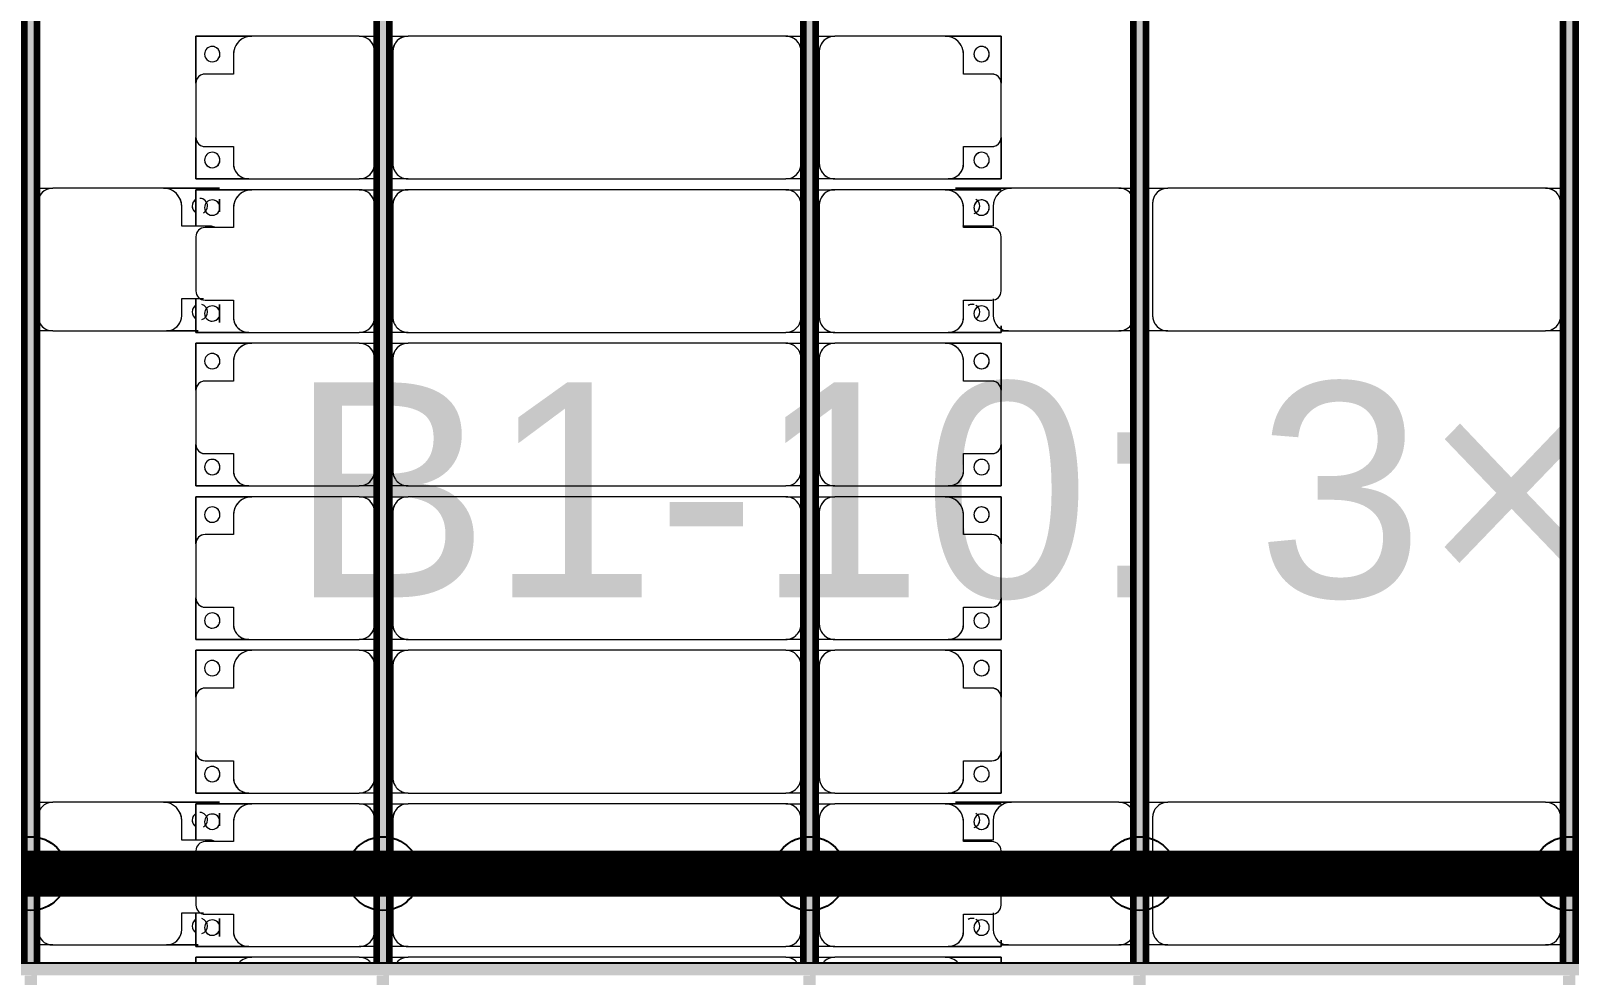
# Model space of a CAD drawing. Header units: millimetres. Extents: x -268744 to 115753, y -96240 to -10461.
# Drawn here: x -112759 to -107745, y -64647 to -61571 of the extents above; entities that cross this region are included whole.
import ezdxf

# ---------------------------------------------------------------- set-up
doc = ezdxf.new("R2010")
doc.units = ezdxf.units.MM
doc.layers.add('A-GENM', color=13, linetype='Continuous', lineweight=9)
doc.layers.add('S-BEAM', color=12, linetype='Continuous', lineweight=9)
doc.layers.add('GC-GHI CHU', color=2, linetype='Continuous')
doc.layers.add('GC-HOP 40x60 GIA CUONG', color=1, linetype='Continuous')
doc.styles.add('GC_VN', font='arial.ttf')

# ---------------------------------------------------------------- blocks, each defined once
blk = doc.blocks.new('Dầm C52 - Hộp 40x60-V24-KHUNG KẾT CẤU BÈ PIN 1')
at = {"layer": 'S-BEAM', "lineweight": 25}
blk.add_hatch(color=4, dxfattribs=at).paths.add_polyline_path([(-145811, -20), (145811, -20), (145811, 20), (-145811, 20)])
at = {"layer": 'S-BEAM', "color": 4, "lineweight": 25}
blk.add_line((-145811, 20), (145811, 20), dxfattribs=at)
blk = doc.blocks.new('Dai phao do pin - DẢI PHAO ĐỠ PIN-V32-KHUNG KẾT CẤU BÈ PIN 1')
at = {"layer": 'A-GENM', "color": 7}
for p, q in [((68487.6, 241.6), (68539.7, 241.6)), ((68487.6, 241.6), (68539.7, 241.6)), ((68899.7, 241.6), (68539.7, 241.6)), ((68899.7, 241.6), (69082.2, 241.6)), ((69082.2, 241.6), (68899.7, 241.6)), ((69082.2, 205.8), (69082.2, 164.2)), ((69082.2, 164.2), (69082.2, 205.8)), ((68489.7, 191.6), (68489.7, -173.4)), ((68959.7, 118.2), (68959.7, 181.6)), ((69052.2, 118.2), (68959.7, 118.2)), ((68959.7, -173.4), (68959.7, -118.2)), ((68959.7, -118.2), (69030.6, -118.2)), ((69082.2, -137.5), (69082.2, -195.9)), ((69082.2, -195.9), (69082.2, -137.5)), ((68539.7, -223.4), (68487.6, -223.4)), ((68539.7, -223.4), (68487.6, -223.4)), ((68539.7, -223.4), (68909.7, -223.4)), ((69013.6, -223.4), (68909.7, -223.4)), ((68909.7, -223.4), (69013.6, -223.4))]:
    blk.add_line(p, q, dxfattribs=at)
for centre, radius, start, end in [((68539.7, 191.6), 50, 90, 180), ((68539.7, 191.6), 50, 105, 180), ((68899.7, 181.6), 60, 360, 90), ((68899.7, 181.6), 60, 360, 60), ((69018.6, 183.2), 25, 120, 180), ((69018.6, 183.2), 25, 120, 165), ((69018.6, 183.2), 25, 0, 90), ((69018.6, 183.2), 25, 0, 90), ((69018.6, 183.2), 25, 180, 240), ((69018.6, 183.2), 25, 180, 195), ((69018.6, 183.2), 25, 210, 240), ((69018.6, 183.2), 25, 300, 0), ((69018.6, 183.2), 25, 300, 0), ((69052.2, 88.2), 30, 60, 90), ((69018.6, -161.8), 25, 120, 180), ((69018.6, -161.8), 25, 120, 165), ((69018.6, -161.8), 25, 0, 75), ((69018.6, -161.8), 25, 0, 75), ((68539.7, -173.4), 50, 180, 270), ((68539.7, -173.4), 50, 180, 255), ((68909.7, -173.4), 50, 270, 360), ((68909.7, -173.4), 50, 285, 360), ((69018.6, -161.8), 25, 180, 240), ((69018.6, -161.8), 25, 180, 240), ((69018.6, -161.8), 25, 285, 0), ((69018.6, -161.8), 25, 285, 0)]:
    blk.add_arc(centre, radius, start, end, dxfattribs=at)
blk = doc.blocks.new('Dai phao do pin - DẢI PHAO ĐỠ PIN-V33-KHUNG KẾT CẤU BÈ PIN 1')
at = {"layer": 'A-GENM', "color": 7}
for p, q in [((68487.6, 241.6), (68539.7, 241.6)), ((68487.6, 241.6), (68539.7, 241.6)), ((68899.7, 241.6), (68539.7, 241.6)), ((68899.7, 241.6), (69082.2, 241.6)), ((69082.2, 241.6), (68899.7, 241.6)), ((69082.2, 205.8), (69082.2, 164.2)), ((69082.2, 164.2), (69082.2, 205.8)), ((68489.7, 191.6), (68489.7, -173.4)), ((68959.7, 118.2), (68959.7, 181.6)), ((69052.2, 118.2), (68959.7, 118.2)), ((68959.7, -173.4), (68959.7, -118.2)), ((68959.7, -118.2), (69030.6, -118.2)), ((69082.2, -137.5), (69082.2, -195.9)), ((69082.2, -195.9), (69082.2, -137.5)), ((68539.7, -223.4), (68487.6, -223.4)), ((68539.7, -223.4), (68487.6, -223.4)), ((68539.7, -223.4), (68909.7, -223.4)), ((69013.6, -223.4), (68909.7, -223.4)), ((68909.7, -223.4), (69013.6, -223.4))]:
    blk.add_line(p, q, dxfattribs=at)
for centre, radius, start, end in [((68539.7, 191.6), 50, 90, 180), ((68539.7, 191.6), 50, 105, 180), ((68899.7, 181.6), 60, 360, 90), ((68899.7, 181.6), 60, 360, 60), ((69018.6, 183.2), 25, 120, 180), ((69018.6, 183.2), 25, 120, 165), ((69018.6, 183.2), 25, 0, 90), ((69018.6, 183.2), 25, 0, 90), ((69018.6, 183.2), 25, 180, 240), ((69018.6, 183.2), 25, 180, 195), ((69018.6, 183.2), 25, 210, 240), ((69018.6, 183.2), 25, 300, 0), ((69018.6, 183.2), 25, 300, 0), ((69052.2, 88.2), 30, 60, 90), ((69018.6, -161.8), 25, 120, 180), ((69018.6, -161.8), 25, 120, 165), ((69018.6, -161.8), 25, 0, 75), ((69018.6, -161.8), 25, 0, 75), ((68539.7, -173.4), 50, 180, 270), ((68539.7, -173.4), 50, 180, 255), ((68909.7, -173.4), 50, 270, 360), ((68909.7, -173.4), 50, 285, 360), ((69018.6, -161.8), 25, 180, 240), ((69018.6, -161.8), 25, 180, 240), ((69018.6, -161.8), 25, 285, 0), ((69018.6, -161.8), 25, 285, 0)]:
    blk.add_arc(centre, radius, start, end, dxfattribs=at)
blk = doc.blocks.new('Dầm C52 - Dầm C52-102503-KHUNG KẾT CẤU BÈ PIN 1')
at = {"layer": 'S-BEAM', "lineweight": 140}
h = blk.add_hatch(color=1, dxfattribs=at)
h.paths.add_polyline_path([(-25480.9, 20), (-25480.9, -20), (-25440.9, -20), (-25440.9, 20)])
h.paths.add_polyline_path([(-25400.9, 20), (-25400.9, -20), (-19440.9, -20), (-19443, 20), (-24983.5, 20)])
h.paths.add_polyline_path([(-19400.9, 20), (-19400.9, -20), (-13440.9, -20), (-13440.9, 20), (-17596.2, 20)])
h.paths.add_polyline_path([(-13400.9, -20), (-7440.9, -20), (-7440.9, 20), (-13400.9, 20)])
h.paths.add_polyline_path([(-7400.9, -20), (-1440.9, -20), (-1440.9, 20), (-7400.9, 20)])
h.paths.add_polyline_path([(-1400.9, -20), (4559.1, -20), (4559.1, 20), (-1400.9, 20)])
h.paths.add_polyline_path([(4599.1, -20), (10559.1, -20), (10559.1, 20), (4599.1, 20)])
h.paths.add_polyline_path([(10599.1, 20), (10599.1, -20), (16559.1, -20), (16559.1, 20), (11952.8, 20)])
h.paths.add_polyline_path([(16599.1, -20), (22559.1, -20), (22559.1, 20), (16599.1, 20)])
h.paths.add_polyline_path([(22599.1, -20), (25259.1, -20), (25259.1, 20), (22599.1, 20)])
h.paths.add_polyline_path([(25299.1, -20), (25441.8, -20), (25441.8, 20), (25299.1, 20)])
at = {"layer": 'S-BEAM', "color": 1, "lineweight": 140}
for p, q in [((-19400.9, 20), (-13440.9, 20)), ((-13440.9, -20), (-19400.9, -20))]:
    blk.add_line(p, q, dxfattribs=at)
blk = doc.blocks.new('Dầm C52 - Dầm C52-102502-KHUNG KẾT CẤU BÈ PIN 1')
at = {"layer": 'S-BEAM', "lineweight": 140}
h = blk.add_hatch(color=1, dxfattribs=at)
h.paths.add_polyline_path([(-25480.9, 20), (-25480.9, -20), (-25440.9, -20), (-25440.9, 20)])
h.paths.add_polyline_path([(-25400.9, 20), (-25400.9, -20), (-19440.9, -20), (-19443, 20), (-24983.5, 20)])
h.paths.add_polyline_path([(-19400.9, 20), (-19400.9, -20), (-13440.9, -20), (-13440.9, 20), (-18981.3, 20)])
h.paths.add_polyline_path([(-13400.9, -20), (-7440.9, -20), (-7440.9, 20), (-13400.9, 20)])
h.paths.add_polyline_path([(-7400.9, -20), (-1440.9, -20), (-1440.9, 20), (-7400.9, 20)])
h.paths.add_polyline_path([(-1400.9, -20), (4559.1, -20), (4559.1, 20), (-1400.9, 20)])
h.paths.add_polyline_path([(4599.1, 20), (4599.1, -20), (10559.1, -20), (10559.1, 20), (5027.2, 20)])
h.paths.add_polyline_path([(10599.1, -20), (16559.1, -20), (16559.1, 20), (10599.1, 20)])
h.paths.add_polyline_path([(16599.1, 20), (16599.1, -20), (22559.1, -20), (22559.1, 20), (17031.5, 20)])
h.paths.add_polyline_path([(22599.1, -20), (25259.1, -20), (25259.1, 20), (22599.1, 20)])
h.paths.add_polyline_path([(25299.1, -20), (25480.9, -20), (25480.9, 20), (25299.1, 20)])
at = {"layer": 'S-BEAM', "color": 1, "lineweight": 140}
for p, q in [((-19400.9, 20), (-13440.9, 20)), ((-13440.9, -20), (-19400.9, -20))]:
    blk.add_line(p, q, dxfattribs=at)
blk = doc.blocks.new('Dai phao do pin - DẢI PHAO ĐỠ PIN-V58-KHUNG KẾT CẤU BÈ PIN 1')
at = {"layer": 'A-GENM', "color": 7}
for p, q in [((-1312.2, 241.6), (-1129.7, 241.6)), ((-1129.7, 241.6), (-1312.2, 241.6)), ((-779.7, 241.6), (-1129.7, 241.6)), ((-779.7, 241.6), (-732.4, 241.6)), ((-779.7, 241.6), (-732.4, 241.6)), ((-692.4, 241.6), (-620.3, 241.6)), ((-692.4, 241.6), (-620.3, 241.6)), ((610.3, 241.6), (-620.3, 241.6)), ((610.3, 241.6), (667.6, 241.6)), ((610.3, 241.6), (667.6, 241.6)), ((-1189.7, 181.6), (-1189.7, 118.2)), ((-670.3, 191.6), (-670.3, -173.4)), ((660.3, -173.4), (660.3, 191.6)), ((-1189.7, 118.2), (-1282.2, 118.2)), ((-1189.7, -119.2), (-1189.7, -173.4)), ((-1139.7, -223.4), (-1164.4, -223.4)), ((-1164.4, -223.4), (-1139.7, -223.4)), ((-1139.7, -223.4), (-779.7, -223.4)), ((-732.4, -223.4), (-779.7, -223.4)), ((-732.4, -223.4), (-779.7, -223.4)), ((-620.3, -223.4), (-692.4, -223.4)), ((-620.3, -223.4), (-692.4, -223.4)), ((-620.3, -223.4), (610.3, -223.4)), ((667.6, -223.4), (610.3, -223.4)), ((667.6, -223.4), (610.3, -223.4))]:
    blk.add_line(p, q, dxfattribs=at)
for centre, radius, start, end in [((-1258.6, 183.2), 25, 0, 60), ((-1258.6, 183.2), 25, 0, 60), ((-1129.7, 181.6), 60, 90, 180), ((-1129.7, 181.6), 60, 135, 150), ((-779.7, 191.6), 50, 30, 90), ((-779.7, 191.6), 50, 30, 75), ((-620.3, 191.6), 50, 90, 180), ((-620.3, 191.6), 50, 150, 180), ((-620.3, 191.6), 50, 105, 135), ((610.3, 191.6), 50, 360, 90), ((610.3, 191.6), 50, 60, 90), ((610.3, 191.6), 50, 15, 30), ((-1258.6, 183.2), 25, 285, 0), ((-1258.6, 183.2), 25, 285, 300), ((-1258.6, 183.2), 25, 330, 360), ((-1282.2, 88.2), 30, 90, 105), ((-1258.6, -161.8), 25, 75, 120), ((-1258.6, -161.8), 25, 90, 120), ((-1258.6, -161.8), 25, 0, 60), ((-1258.6, -161.8), 25, 0, 60), ((-1258.6, -161.8), 25, 300, 0), ((-1258.6, -161.8), 25, 300, 360), ((-1139.7, -173.4), 50, 180, 270), ((-779.7, -173.4), 50, 270, 330), ((-779.7, -173.4), 50, 285, 330), ((-620.3, -173.4), 50, 180, 270), ((-620.3, -173.4), 50, 180, 210), ((610.3, -173.4), 50, 270, 360), ((610.3, -173.4), 50, 330, 360), ((-1139.7, -173.4), 50, 240, 255), ((-620.3, -173.4), 50, 240, 270), ((610.3, -173.4), 50, 285, 300)]:
    blk.add_arc(centre, radius, start, end, dxfattribs=at)
blk = doc.blocks.new('Dải phao đi lại kèm đỡ invester - DẢI PHAO ĐI LẠI-V76-KHUNG KẾT CẤU BÈ PIN 1')
at = {"layer": 'A-GENM', "color": 7}
for p, q in [((41258.4, 1312.2), (41411.8, 1312.2)), ((41258.4, 1129.7), (41258.4, 1312.2)), ((41258.4, 1312.2), (41258.4, 1129.7)), ((41411.8, 1312.2), (41258.4, 1312.2)), ((41588.2, 1312.2), (41411.8, 1312.2)), ((41588.2, 1312.2), (41723.4, 1312.2)), ((41723.4, 1312.2), (41588.2, 1312.2)), ((41723.4, 1312.2), (41723.4, 1139.7)), ((41723.4, 1139.7), (41723.4, 1312.2)), ((41758.4, 1129.7), (41758.4, 1312.2)), ((41758.4, 1312.2), (41758.4, 1129.7)), ((42088.2, 1312.2), (41911.8, 1312.2)), ((42202.2, 1312.2), (42223.4, 1312.2)), ((42223.4, 1312.2), (42202.2, 1312.2)), ((42223.4, 1312.2), (42223.4, 1139.7)), ((42223.4, 1139.7), (42223.4, 1312.2)), ((42258.4, 1312.2), (42411.8, 1312.2)), ((42258.4, 1129.7), (42258.4, 1312.2)), ((42258.4, 1312.2), (42258.4, 1129.7)), ((42411.8, 1312.2), (42258.4, 1312.2)), ((42588.2, 1312.2), (42411.8, 1312.2)), ((42588.2, 1312.2), (42723.4, 1312.2)), ((42723.4, 1312.2), (42588.2, 1312.2)), ((42723.4, 1312.2), (42723.4, 1139.7)), ((42723.4, 1139.7), (42723.4, 1312.2)), ((42758.4, 1312.2), (42911.8, 1312.2)), ((42758.4, 1129.7), (42758.4, 1312.2)), ((42758.4, 1312.2), (42758.4, 1129.7)), ((42911.8, 1312.2), (42758.4, 1312.2)), ((43088.2, 1312.2), (42911.8, 1312.2)), ((43088.2, 1312.2), (43223.4, 1312.2)), ((43223.4, 1312.2), (43088.2, 1312.2)), ((43223.4, 1312.2), (43223.4, 1139.7)), ((43223.4, 1139.7), (43223.4, 1312.2)), ((43258.4, 1312.2), (43411.8, 1312.2)), ((43258.4, 1129.7), (43258.4, 1312.2)), ((43258.4, 1312.2), (43258.4, 1129.7)), ((43411.8, 1312.2), (43258.4, 1312.2)), ((43588.2, 1312.2), (43411.8, 1312.2)), ((43588.2, 1312.2), (43723.4, 1312.2)), ((43723.4, 1312.2), (43588.2, 1312.2)), ((43723.4, 1312.2), (43723.4, 1139.7)), ((43723.4, 1139.7), (43723.4, 1312.2)), ((43758.4, 1129.7), (43758.4, 1312.2)), ((43758.4, 1312.2), (43758.4, 1129.7)), ((44088.2, 1312.2), (43911.8, 1312.2)), ((44202.2, 1312.2), (44223.4, 1312.2)), ((44223.4, 1312.2), (44202.2, 1312.2)), ((44223.4, 1312.2), (44223.4, 1139.7)), ((44223.4, 1139.7), (44223.4, 1312.2)), ((44258.4, 1312.2), (44276.8, 1312.2)), ((44258.4, 1129.7), (44258.4, 1312.2)), ((44258.4, 1312.2), (44258.4, 1129.7)), ((44276.8, 1312.2), (44258.4, 1312.2)), ((41381.8, 1282.2), (41381.8, 1189.7)), ((41618.2, 1189.7), (41618.2, 1282.2)), ((41881.8, 1282.2), (41881.8, 1189.7)), ((42118.2, 1189.7), (42118.2, 1282.2)), ((42381.8, 1282.2), (42381.8, 1189.7)), ((42618.2, 1189.7), (42618.2, 1282.2)), ((42881.8, 1282.2), (42881.8, 1189.7)), ((43118.2, 1189.7), (43118.2, 1282.2)), ((43381.8, 1282.2), (43381.8, 1189.7)), ((43618.2, 1189.7), (43618.2, 1282.2)), ((43881.8, 1282.2), (43881.8, 1189.7)), ((44118.2, 1189.7), (44118.2, 1282.2)), ((41381.8, 1189.7), (41318.4, 1189.7)), ((41673.4, 1189.7), (41618.2, 1189.7)), ((41881.8, 1189.7), (41818.4, 1189.7)), ((42173.4, 1189.7), (42118.2, 1189.7)), ((42381.8, 1189.7), (42318.4, 1189.7)), ((42673.4, 1189.7), (42618.2, 1189.7)), ((42881.8, 1189.7), (42818.4, 1189.7)), ((43173.4, 1189.7), (43118.2, 1189.7)), ((43381.8, 1189.7), (43318.4, 1189.7)), ((43673.4, 1189.7), (43618.2, 1189.7)), ((43881.8, 1189.7), (43818.4, 1189.7)), ((44173.4, 1189.7), (44118.2, 1189.7)), ((41258.4, 1129.7), (41258.4, 769.7)), ((41723.4, 769.7), (41723.4, 1139.7)), ((41758.4, 1129.7), (41758.4, 769.7)), ((42223.4, 769.7), (42223.4, 1139.7)), ((42258.4, 1129.7), (42258.4, 769.7)), ((42723.4, 769.7), (42723.4, 1139.7)), ((42758.4, 1129.7), (42758.4, 769.7)), ((43223.4, 769.7), (43223.4, 1139.7)), ((43258.4, 1129.7), (43258.4, 769.7)), ((43723.4, 769.7), (43723.4, 1139.7)), ((43758.4, 1129.7), (43758.4, 769.7)), ((44223.4, 769.7), (44223.4, 1139.7)), ((44258.4, 1129.7), (44258.4, 769.7)), ((41258.4, 707.6), (41258.4, 769.7)), ((41258.4, 707.6), (41258.4, 769.7)), ((41723.4, 769.7), (41723.4, 707.6)), ((41723.4, 769.7), (41723.4, 707.6)), ((41758.4, 707.6), (41758.4, 769.7)), ((41758.4, 707.6), (41758.4, 769.7)), ((42223.4, 769.7), (42223.4, 707.6)), ((42223.4, 769.7), (42223.4, 707.6)), ((42258.4, 707.6), (42258.4, 769.7)), ((42258.4, 707.6), (42258.4, 769.7)), ((42723.4, 769.7), (42723.4, 707.6)), ((42723.4, 769.7), (42723.4, 707.6)), ((42758.4, 707.6), (42758.4, 769.7)), ((42758.4, 707.6), (42758.4, 769.7)), ((43223.4, 769.7), (43223.4, 707.6)), ((43223.4, 769.7), (43223.4, 707.6)), ((43258.4, 707.6), (43258.4, 769.7)), ((43258.4, 707.6), (43258.4, 769.7)), ((43723.4, 769.7), (43723.4, 707.6)), ((43723.4, 769.7), (43723.4, 707.6)), ((43758.4, 707.6), (43758.4, 769.7)), ((43758.4, 707.6), (43758.4, 769.7)), ((44223.4, 769.7), (44223.4, 707.6)), ((44223.4, 769.7), (44223.4, 707.6)), ((44258.4, 707.6), (44258.4, 769.7)), ((44258.4, 707.6), (44258.4, 769.7)), ((41308.4, 719.7), (41673.4, 719.7)), ((41808.4, 719.7), (42173.4, 719.7)), ((42308.4, 719.7), (42673.4, 719.7)), ((42808.4, 719.7), (43173.4, 719.7)), ((43308.4, 719.7), (43673.4, 719.7)), ((43808.4, 719.7), (44173.4, 719.7)), ((41258.4, 610.3), (41258.4, 667.6)), ((41258.4, 610.3), (41258.4, 667.6)), ((41673.4, 660.3), (41308.4, 660.3)), ((41723.4, 667.6), (41723.4, 610.3)), ((41723.4, 667.6), (41723.4, 610.3)), ((41758.4, 610.3), (41758.4, 667.6)), ((41758.4, 610.3), (41758.4, 667.6)), ((42173.4, 660.3), (41808.4, 660.3)), ((42223.4, 667.6), (42223.4, 610.3)), ((42223.4, 667.6), (42223.4, 610.3)), ((42258.4, 610.3), (42258.4, 667.6)), ((42258.4, 610.3), (42258.4, 667.6)), ((42673.4, 660.3), (42308.4, 660.3)), ((42723.4, 667.6), (42723.4, 610.3)), ((42723.4, 667.6), (42723.4, 610.3)), ((42758.4, 610.3), (42758.4, 667.6)), ((42758.4, 610.3), (42758.4, 667.6)), ((43173.4, 660.3), (42808.4, 660.3)), ((43223.4, 667.6), (43223.4, 610.3)), ((43223.4, 667.6), (43223.4, 610.3)), ((43258.4, 610.3), (43258.4, 667.6)), ((43258.4, 610.3), (43258.4, 667.6)), ((43673.4, 660.3), (43308.4, 660.3)), ((43723.4, 667.6), (43723.4, 610.3)), ((43723.4, 667.6), (43723.4, 610.3)), ((43758.4, 610.3), (43758.4, 667.6)), ((43758.4, 610.3), (43758.4, 667.6)), ((44173.4, 660.3), (43808.4, 660.3)), ((44223.4, 667.6), (44223.4, 610.3)), ((44223.4, 667.6), (44223.4, 610.3)), ((44258.4, 610.3), (44258.4, 667.6)), ((44258.4, 610.3), (44258.4, 667.6)), ((41258.4, 610.3), (41258.4, -620.3)), ((41723.4, -620.3), (41723.4, 610.3)), ((41758.4, 610.3), (41758.4, -620.3)), ((42223.4, -620.3), (42223.4, 610.3)), ((42258.4, 610.3), (42258.4, -620.3)), ((42723.4, -620.3), (42723.4, 610.3)), ((42758.4, 610.3), (42758.4, -620.3)), ((43223.4, -620.3), (43223.4, 610.3)), ((43258.4, 610.3), (43258.4, -620.3)), ((43723.4, -620.3), (43723.4, 610.3)), ((43758.4, 610.3), (43758.4, -620.3)), ((44223.4, -620.3), (44223.4, 610.3)), ((44258.4, 610.3), (44258.4, -620.3)), ((41258.4, -682.4), (41258.4, -620.3)), ((41258.4, -682.4), (41258.4, -620.3)), ((41723.4, -620.3), (41723.4, -682.4)), ((41723.4, -620.3), (41723.4, -682.4)), ((41758.4, -682.4), (41758.4, -620.3)), ((41758.4, -682.4), (41758.4, -620.3)), ((42223.4, -620.3), (42223.4, -682.4)), ((42223.4, -620.3), (42223.4, -682.4)), ((42258.4, -682.4), (42258.4, -620.3)), ((42258.4, -682.4), (42258.4, -620.3)), ((42723.4, -620.3), (42723.4, -682.4)), ((42723.4, -620.3), (42723.4, -682.4)), ((42758.4, -682.4), (42758.4, -620.3)), ((42758.4, -682.4), (42758.4, -620.3)), ((43223.4, -620.3), (43223.4, -682.4)), ((43223.4, -620.3), (43223.4, -682.4)), ((43258.4, -682.4), (43258.4, -620.3)), ((43258.4, -682.4), (43258.4, -620.3)), ((43723.4, -620.3), (43723.4, -682.4)), ((43723.4, -620.3), (43723.4, -682.4)), ((43758.4, -682.4), (43758.4, -620.3)), ((43758.4, -682.4), (43758.4, -620.3)), ((44223.4, -620.3), (44223.4, -682.4)), ((44223.4, -620.3), (44223.4, -682.4)), ((44258.4, -682.4), (44258.4, -620.3)), ((44258.4, -682.4), (44258.4, -620.3)), ((41308.4, -670.3), (41673.4, -670.3)), ((41808.4, -670.3), (42173.4, -670.3)), ((42308.4, -670.3), (42673.4, -670.3)), ((42808.4, -670.3), (43173.4, -670.3)), ((43308.4, -670.3), (43673.4, -670.3)), ((43808.4, -670.3), (44173.4, -670.3)), ((41258.4, -779.7), (41258.4, -722.4)), ((41258.4, -779.7), (41258.4, -722.4)), ((41673.4, -729.7), (41308.4, -729.7)), ((41723.4, -722.4), (41723.4, -779.7)), ((41723.4, -722.4), (41723.4, -779.7)), ((41758.4, -779.7), (41758.4, -722.4)), ((41758.4, -779.7), (41758.4, -722.4)), ((42173.4, -729.7), (41808.4, -729.7)), ((42223.4, -722.4), (42223.4, -779.7)), ((42223.4, -722.4), (42223.4, -779.7)), ((42258.4, -779.7), (42258.4, -722.4)), ((42258.4, -779.7), (42258.4, -722.4)), ((42673.4, -729.7), (42308.4, -729.7)), ((42723.4, -722.4), (42723.4, -779.7)), ((42723.4, -722.4), (42723.4, -779.7)), ((42758.4, -779.7), (42758.4, -722.4)), ((42758.4, -779.7), (42758.4, -722.4)), ((43173.4, -729.7), (42808.4, -729.7)), ((43223.4, -722.4), (43223.4, -779.7)), ((43223.4, -722.4), (43223.4, -779.7)), ((43258.4, -779.7), (43258.4, -722.4)), ((43258.4, -779.7), (43258.4, -722.4)), ((43673.4, -729.7), (43308.4, -729.7)), ((43723.4, -722.4), (43723.4, -779.7)), ((43723.4, -722.4), (43723.4, -779.7)), ((43758.4, -779.7), (43758.4, -722.4)), ((43758.4, -779.7), (43758.4, -722.4)), ((44173.4, -729.7), (43808.4, -729.7)), ((44223.4, -722.4), (44223.4, -779.7)), ((44223.4, -722.4), (44223.4, -779.7)), ((44258.4, -779.7), (44258.4, -722.4)), ((44258.4, -779.7), (44258.4, -722.4)), ((41258.4, -779.7), (41258.4, -1129.7)), ((41723.4, -1139.7), (41723.4, -779.7)), ((41758.4, -779.7), (41758.4, -1129.7)), ((42223.4, -1139.7), (42223.4, -779.7)), ((42258.4, -779.7), (42258.4, -1129.7)), ((42723.4, -1139.7), (42723.4, -779.7)), ((42758.4, -779.7), (42758.4, -1129.7)), ((43223.4, -1139.7), (43223.4, -779.7)), ((43258.4, -779.7), (43258.4, -1129.7)), ((43723.4, -1139.7), (43723.4, -779.7)), ((43758.4, -779.7), (43758.4, -1129.7)), ((44223.4, -1139.7), (44223.4, -779.7)), ((44258.4, -779.7), (44258.4, -1129.7)), ((41258.4, -1312.2), (41258.4, -1129.7)), ((41258.4, -1129.7), (41258.4, -1312.2)), ((41723.4, -1139.7), (41723.4, -1312.2)), ((41723.4, -1312.2), (41723.4, -1139.7)), ((41758.4, -1312.2), (41758.4, -1129.7)), ((41758.4, -1129.7), (41758.4, -1312.2)), ((42223.4, -1139.7), (42223.4, -1312.2)), ((42223.4, -1312.2), (42223.4, -1139.7)), ((42258.4, -1312.2), (42258.4, -1129.7)), ((42258.4, -1129.7), (42258.4, -1312.2)), ((42723.4, -1139.7), (42723.4, -1312.2)), ((42723.4, -1312.2), (42723.4, -1139.7)), ((42758.4, -1312.2), (42758.4, -1129.7)), ((42758.4, -1129.7), (42758.4, -1312.2)), ((43223.4, -1139.7), (43223.4, -1312.2)), ((43223.4, -1312.2), (43223.4, -1139.7)), ((43258.4, -1312.2), (43258.4, -1129.7)), ((43258.4, -1129.7), (43258.4, -1312.2)), ((43723.4, -1139.7), (43723.4, -1312.2)), ((43723.4, -1312.2), (43723.4, -1139.7)), ((43758.4, -1312.2), (43758.4, -1129.7)), ((43758.4, -1129.7), (43758.4, -1312.2)), ((44223.4, -1139.7), (44223.4, -1312.2)), ((44223.4, -1312.2), (44223.4, -1139.7)), ((44258.4, -1312.2), (44258.4, -1129.7)), ((44258.4, -1129.7), (44258.4, -1312.2)), ((41318.4, -1189.7), (41381.8, -1189.7)), ((41381.8, -1189.7), (41381.8, -1282.2)), ((41618.2, -1282.2), (41618.2, -1189.7)), ((41618.2, -1189.7), (41673.4, -1189.7)), ((41818.4, -1189.7), (41881.8, -1189.7)), ((41881.8, -1189.7), (41881.8, -1282.2)), ((42118.2, -1282.2), (42118.2, -1189.7)), ((42118.2, -1189.7), (42173.4, -1189.7)), ((42318.4, -1189.7), (42381.8, -1189.7)), ((42381.8, -1189.7), (42381.8, -1282.2)), ((42618.2, -1282.2), (42618.2, -1189.7)), ((42618.2, -1189.7), (42673.4, -1189.7)), ((42818.4, -1189.7), (42881.8, -1189.7)), ((42881.8, -1189.7), (42881.8, -1282.2)), ((43118.2, -1282.2), (43118.2, -1189.7)), ((43118.2, -1189.7), (43173.4, -1189.7)), ((43318.4, -1189.7), (43381.8, -1189.7)), ((43381.8, -1189.7), (43381.8, -1282.2)), ((43618.2, -1282.2), (43618.2, -1189.7)), ((43618.2, -1189.7), (43673.4, -1189.7)), ((43818.4, -1189.7), (43881.8, -1189.7)), ((43881.8, -1189.7), (43881.8, -1282.2)), ((44118.2, -1282.2), (44118.2, -1189.7)), ((44118.2, -1189.7), (44173.4, -1189.7)), ((41411.8, -1312.2), (41258.4, -1312.2)), ((41258.4, -1312.2), (41411.8, -1312.2)), ((41411.8, -1312.2), (41588.2, -1312.2)), ((41723.4, -1312.2), (41588.2, -1312.2)), ((41588.2, -1312.2), (41723.4, -1312.2)), ((41876.8, -1312.2), (41758.4, -1312.2)), ((41758.4, -1312.2), (41876.8, -1312.2)), ((41911.8, -1312.2), (42088.2, -1312.2)), ((42223.4, -1312.2), (42113.2, -1312.2)), ((42113.2, -1312.2), (42223.4, -1312.2)), ((42411.8, -1312.2), (42258.4, -1312.2)), ((42258.4, -1312.2), (42411.8, -1312.2)), ((42411.8, -1312.2), (42588.2, -1312.2)), ((42723.4, -1312.2), (42588.2, -1312.2)), ((42588.2, -1312.2), (42723.4, -1312.2)), ((42911.8, -1312.2), (42758.4, -1312.2)), ((42758.4, -1312.2), (42911.8, -1312.2)), ((42911.8, -1312.2), (43088.2, -1312.2)), ((43223.4, -1312.2), (43088.2, -1312.2)), ((43088.2, -1312.2), (43223.4, -1312.2)), ((43411.8, -1312.2), (43258.4, -1312.2)), ((43258.4, -1312.2), (43411.8, -1312.2)), ((43411.8, -1312.2), (43588.2, -1312.2)), ((43723.4, -1312.2), (43588.2, -1312.2)), ((43588.2, -1312.2), (43723.4, -1312.2)), ((43876.8, -1312.2), (43758.4, -1312.2)), ((43758.4, -1312.2), (43876.8, -1312.2)), ((43911.8, -1312.2), (44088.2, -1312.2)), ((44223.4, -1312.2), (44113.2, -1312.2)), ((44113.2, -1312.2), (44223.4, -1312.2)), ((44276.8, -1312.2), (44258.4, -1312.2)), ((44258.4, -1312.2), (44276.8, -1312.2))]:
    blk.add_line(p, q, dxfattribs=at)
for centre, radius, start, end in [((41411.8, 1282.2), 30, 90, 180), ((41411.8, 1282.2), 30, 105, 165), ((41588.2, 1282.2), 30, 0, 90), ((41588.2, 1282.2), 30, 60, 75), ((41588.2, 1282.2), 30, 15, 75), ((41588.2, 1282.2), 30, 60, 75), ((41911.8, 1282.2), 30, 90, 180), ((42088.2, 1282.2), 30, 0, 90), ((42411.8, 1282.2), 30, 90, 180), ((42411.8, 1282.2), 30, 105, 165), ((42588.2, 1282.2), 30, 0, 90), ((42588.2, 1282.2), 30, 60, 75), ((42588.2, 1282.2), 30, 15, 75), ((42588.2, 1282.2), 30, 60, 75), ((42911.8, 1282.2), 30, 90, 180), ((42911.8, 1282.2), 30, 105, 165), ((43088.2, 1282.2), 30, 0, 90), ((43088.2, 1282.2), 30, 60, 75), ((43088.2, 1282.2), 30, 15, 75), ((43088.2, 1282.2), 30, 60, 75), ((43411.8, 1282.2), 30, 90, 180), ((43411.8, 1282.2), 30, 105, 165), ((43588.2, 1282.2), 30, 0, 90), ((43588.2, 1282.2), 30, 60, 75), ((43588.2, 1282.2), 30, 15, 75), ((43588.2, 1282.2), 30, 60, 75), ((43911.8, 1282.2), 30, 90, 180), ((44088.2, 1282.2), 30, 0, 90), ((41316.8, 1248.6), 25, 90, 270), ((41316.8, 1248.6), 25, 90, 255), ((41316.8, 1248.6), 25, 270, 90), ((41316.8, 1248.6), 25, 300, 90), ((41411.8, 1282.2), 30, 135, 165), ((41411.8, 1282.2), 30, 135, 165), ((41588.2, 1282.2), 30, 15, 30), ((41588.2, 1282.2), 30, 15, 30), ((41661.8, 1248.6), 25, 90, 270), ((41661.8, 1248.6), 25, 90, 180), ((41661.8, 1248.6), 25, 270, 90), ((41661.8, 1248.6), 25, 270, 90), ((41816.8, 1248.6), 25, 90, 270), ((41816.8, 1248.6), 25, 90, 255), ((41816.8, 1248.6), 25, 270, 90), ((41816.8, 1248.6), 25, 300, 90), ((42161.8, 1248.6), 25, 90, 270), ((42161.8, 1248.6), 25, 90, 180), ((42161.8, 1248.6), 25, 270, 90), ((42161.8, 1248.6), 25, 270, 90), ((42316.8, 1248.6), 25, 90, 270), ((42316.8, 1248.6), 25, 90, 255), ((42316.8, 1248.6), 25, 270, 90), ((42316.8, 1248.6), 25, 300, 90), ((42411.8, 1282.2), 30, 135, 165), ((42411.8, 1282.2), 30, 135, 165), ((42588.2, 1282.2), 30, 15, 30), ((42588.2, 1282.2), 30, 15, 30), ((42661.8, 1248.6), 25, 90, 270), ((42661.8, 1248.6), 25, 90, 180), ((42661.8, 1248.6), 25, 270, 90), ((42661.8, 1248.6), 25, 270, 90), ((42816.8, 1248.6), 25, 90, 270), ((42816.8, 1248.6), 25, 90, 255), ((42816.8, 1248.6), 25, 270, 90), ((42816.8, 1248.6), 25, 300, 90), ((42911.8, 1282.2), 30, 135, 165), ((42911.8, 1282.2), 30, 135, 165), ((43088.2, 1282.2), 30, 15, 30), ((43088.2, 1282.2), 30, 15, 30), ((43161.8, 1248.6), 25, 90, 270), ((43161.8, 1248.6), 25, 90, 180), ((43161.8, 1248.6), 25, 270, 90), ((43161.8, 1248.6), 25, 270, 90), ((43316.8, 1248.6), 25, 90, 270), ((43316.8, 1248.6), 25, 90, 255), ((43316.8, 1248.6), 25, 270, 90), ((43316.8, 1248.6), 25, 300, 90), ((43411.8, 1282.2), 30, 135, 165), ((43411.8, 1282.2), 30, 135, 165), ((43588.2, 1282.2), 30, 15, 30), ((43588.2, 1282.2), 30, 15, 30), ((43661.8, 1248.6), 25, 90, 270), ((43661.8, 1248.6), 25, 90, 180), ((43661.8, 1248.6), 25, 270, 90), ((43661.8, 1248.6), 25, 270, 90), ((43816.8, 1248.6), 25, 90, 270), ((43816.8, 1248.6), 25, 90, 255), ((43816.8, 1248.6), 25, 270, 90), ((43816.8, 1248.6), 25, 300, 90), ((44161.8, 1248.6), 25, 90, 270), ((44161.8, 1248.6), 25, 90, 180), ((44161.8, 1248.6), 25, 270, 90), ((44161.8, 1248.6), 25, 270, 90), ((41316.8, 1248.6), 25, 270, 285), ((41661.8, 1248.6), 25, 195, 255), ((41816.8, 1248.6), 25, 270, 285), ((42161.8, 1248.6), 25, 195, 255), ((42316.8, 1248.6), 25, 270, 285), ((42661.8, 1248.6), 25, 195, 255), ((42816.8, 1248.6), 25, 270, 285), ((43161.8, 1248.6), 25, 195, 255), ((43316.8, 1248.6), 25, 270, 285), ((43661.8, 1248.6), 25, 195, 255), ((43816.8, 1248.6), 25, 270, 285), ((44161.8, 1248.6), 25, 195, 255), ((41318.4, 1129.7), 60, 90, 180), ((41318.4, 1129.7), 60, 90, 150), ((41673.4, 1139.7), 50, 0, 90), ((41673.4, 1139.7), 50, 15, 90), ((41818.4, 1129.7), 60, 90, 180), ((41818.4, 1129.7), 60, 90, 150), ((42173.4, 1139.7), 50, 0, 90), ((42173.4, 1139.7), 50, 15, 90), ((42318.4, 1129.7), 60, 90, 180), ((42318.4, 1129.7), 60, 90, 150), ((42673.4, 1139.7), 50, 0, 90), ((42673.4, 1139.7), 50, 15, 90), ((42818.4, 1129.7), 60, 90, 180), ((42818.4, 1129.7), 60, 90, 150), ((43173.4, 1139.7), 50, 0, 90), ((43173.4, 1139.7), 50, 15, 90), ((43318.4, 1129.7), 60, 90, 180), ((43318.4, 1129.7), 60, 90, 150), ((43673.4, 1139.7), 50, 0, 90), ((43673.4, 1139.7), 50, 15, 90), ((43818.4, 1129.7), 60, 90, 180), ((43818.4, 1129.7), 60, 90, 150), ((44173.4, 1139.7), 50, 0, 90), ((44173.4, 1139.7), 50, 15, 90), ((44318.4, 1129.7), 60, 135, 180), ((44318.4, 1129.7), 60, 135, 150), ((41308.4, 769.7), 50, 180, 270), ((41308.4, 769.7), 50, 195, 270), ((41673.4, 769.7), 50, 270, 0), ((41673.4, 769.7), 50, 270, 345), ((41808.4, 769.7), 50, 180, 270), ((41808.4, 769.7), 50, 195, 270), ((42173.4, 769.7), 50, 270, 0), ((42173.4, 769.7), 50, 270, 345), ((42308.4, 769.7), 50, 180, 270), ((42308.4, 769.7), 50, 195, 270), ((42673.4, 769.7), 50, 270, 0), ((42673.4, 769.7), 50, 270, 345), ((42808.4, 769.7), 50, 180, 270), ((42808.4, 769.7), 50, 195, 270), ((43173.4, 769.7), 50, 270, 0), ((43173.4, 769.7), 50, 270, 345), ((43308.4, 769.7), 50, 180, 270), ((43308.4, 769.7), 50, 195, 270), ((43673.4, 769.7), 50, 270, 0), ((43673.4, 769.7), 50, 270, 345), ((43808.4, 769.7), 50, 180, 270), ((43808.4, 769.7), 50, 195, 270), ((44173.4, 769.7), 50, 270, 0), ((44173.4, 769.7), 50, 270, 345), ((44308.4, 769.7), 50, 180, 225), ((44308.4, 769.7), 50, 195, 225), ((41308.4, 610.3), 50, 90, 180), ((41308.4, 610.3), 50, 105, 120), ((41673.4, 610.3), 50, 0, 90), ((41673.4, 610.3), 50, 60, 90), ((41808.4, 610.3), 50, 90, 180), ((41808.4, 610.3), 50, 105, 120), ((42173.4, 610.3), 50, 0, 90), ((42173.4, 610.3), 50, 60, 90), ((42308.4, 610.3), 50, 90, 180), ((42308.4, 610.3), 50, 105, 120), ((42673.4, 610.3), 50, 0, 90), ((42673.4, 610.3), 50, 60, 90), ((42808.4, 610.3), 50, 90, 180), ((42808.4, 610.3), 50, 105, 120), ((43173.4, 610.3), 50, 360, 90), ((43173.4, 610.3), 50, 60, 90), ((43308.4, 610.3), 50, 90, 180), ((43308.4, 610.3), 50, 105, 120), ((43673.4, 610.3), 50, 360, 90), ((43673.4, 610.3), 50, 60, 90), ((43808.4, 610.3), 50, 90, 180), ((43808.4, 610.3), 50, 105, 120), ((44173.4, 610.3), 50, 0, 90), ((44173.4, 610.3), 50, 60, 90), ((41308.4, 610.3), 50, 150, 180), ((41673.4, 610.3), 50, 15, 30), ((41808.4, 610.3), 50, 150, 180), ((42173.4, 610.3), 50, 15, 30), ((42308.4, 610.3), 50, 150, 180), ((42673.4, 610.3), 50, 15, 30), ((42808.4, 610.3), 50, 150, 180), ((43173.4, 610.3), 50, 15, 30), ((43308.4, 610.3), 50, 150, 180), ((43673.4, 610.3), 50, 15, 30), ((43808.4, 610.3), 50, 150, 180), ((44173.4, 610.3), 50, 15, 30), ((44308.4, 610.3), 50, 135, 180), ((44308.4, 610.3), 50, 150, 180), ((41308.4, -620.3), 50, 180, 270), ((41308.4, -620.3), 50, 195, 225), ((41673.4, -620.3), 50, 270, 0), ((41673.4, -620.3), 50, 330, 0), ((41808.4, -620.3), 50, 180, 270), ((41808.4, -620.3), 50, 195, 225), ((42173.4, -620.3), 50, 270, 0), ((42173.4, -620.3), 50, 330, 0), ((42308.4, -620.3), 50, 180, 270), ((42308.4, -620.3), 50, 195, 225), ((42673.4, -620.3), 50, 270, 0), ((42673.4, -620.3), 50, 330, 0), ((42808.4, -620.3), 50, 180, 270), ((42808.4, -620.3), 50, 195, 225), ((43173.4, -620.3), 50, 270, 0), ((43173.4, -620.3), 50, 330, 0), ((43308.4, -620.3), 50, 180, 270), ((43308.4, -620.3), 50, 195, 225), ((43673.4, -620.3), 50, 270, 0), ((43673.4, -620.3), 50, 330, 0), ((43808.4, -620.3), 50, 180, 270), ((43808.4, -620.3), 50, 195, 225), ((44173.4, -620.3), 50, 270, 0), ((44173.4, -620.3), 50, 330, 0), ((44308.4, -620.3), 50, 180, 225), ((44308.4, -620.3), 50, 195, 225), ((41308.4, -620.3), 50, 240, 270), ((41673.4, -620.3), 50, 270, 300), ((41808.4, -620.3), 50, 240, 270), ((42173.4, -620.3), 50, 270, 300), ((42308.4, -620.3), 50, 240, 270), ((42673.4, -620.3), 50, 270, 300), ((42808.4, -620.3), 50, 240, 270), ((43173.4, -620.3), 50, 270, 300), ((43308.4, -620.3), 50, 240, 270), ((43673.4, -620.3), 50, 270, 300), ((43808.4, -620.3), 50, 240, 270), ((44173.4, -620.3), 50, 270, 300), ((41308.4, -779.7), 50, 90, 180), ((41308.4, -779.7), 50, 90, 165), ((41673.4, -779.7), 50, 0, 90), ((41673.4, -779.7), 50, 15, 90), ((41808.4, -779.7), 50, 90, 180), ((41808.4, -779.7), 50, 90, 165), ((42173.4, -779.7), 50, 0, 90), ((42173.4, -779.7), 50, 15, 90), ((42308.4, -779.7), 50, 90, 180), ((42308.4, -779.7), 50, 90, 165), ((42673.4, -779.7), 50, 0, 90), ((42673.4, -779.7), 50, 15, 90), ((42808.4, -779.7), 50, 90, 180), ((42808.4, -779.7), 50, 90, 165), ((43173.4, -779.7), 50, 0, 90), ((43173.4, -779.7), 50, 15, 90), ((43308.4, -779.7), 50, 90, 180), ((43308.4, -779.7), 50, 90, 165), ((43673.4, -779.7), 50, 0, 90), ((43673.4, -779.7), 50, 15, 90), ((43808.4, -779.7), 50, 90, 180), ((43808.4, -779.7), 50, 90, 165), ((44173.4, -779.7), 50, 360, 90), ((44173.4, -779.7), 50, 15, 90), ((44308.4, -779.7), 50, 135, 180), ((44308.4, -779.7), 50, 135, 165), ((41318.4, -1129.7), 60, 180, 270), ((41673.4, -1139.7), 50, 270, 0), ((41673.4, -1139.7), 50, 270, 345), ((41818.4, -1129.7), 60, 180, 270), ((42173.4, -1139.7), 50, 270, 0), ((42173.4, -1139.7), 50, 270, 345), ((42318.4, -1129.7), 60, 180, 270), ((42673.4, -1139.7), 50, 270, 0), ((42673.4, -1139.7), 50, 270, 345), ((42818.4, -1129.7), 60, 180, 270), ((43173.4, -1139.7), 50, 270, 0), ((43173.4, -1139.7), 50, 270, 345), ((43318.4, -1129.7), 60, 180, 270), ((43673.4, -1139.7), 50, 270, 360), ((43673.4, -1139.7), 50, 270, 345), ((43818.4, -1129.7), 60, 180, 270), ((44173.4, -1139.7), 50, 270, 0), ((44173.4, -1139.7), 50, 270, 345), ((44318.4, -1129.7), 60, 180, 225), ((41318.4, -1129.7), 60, 210, 270), ((41818.4, -1129.7), 60, 210, 270), ((42318.4, -1129.7), 60, 210, 270), ((42818.4, -1129.7), 60, 210, 270), ((43318.4, -1129.7), 60, 210, 270), ((43818.4, -1129.7), 60, 210, 270), ((44318.4, -1129.7), 60, 210, 225), ((41316.8, -1258.6), 25, 90, 270), ((41316.8, -1258.6), 25, 90, 165), ((41316.8, -1258.6), 25, 270, 90), ((41316.8, -1258.6), 25, 60, 90), ((41316.8, -1258.6), 25, 270, 30), ((41661.8, -1258.6), 25, 90, 270), ((41661.8, -1258.6), 25, 90, 165), ((41661.8, -1258.6), 25, 270, 90), ((41661.8, -1258.6), 25, 15, 90), ((41816.8, -1258.6), 25, 90, 270), ((41816.8, -1258.6), 25, 90, 165), ((41816.8, -1258.6), 25, 270, 90), ((41816.8, -1258.6), 25, 60, 90), ((41816.8, -1258.6), 25, 270, 30), ((42161.8, -1258.6), 25, 90, 270), ((42161.8, -1258.6), 25, 90, 165), ((42161.8, -1258.6), 25, 270, 90), ((42161.8, -1258.6), 25, 15, 90), ((42316.8, -1258.6), 25, 90, 270), ((42316.8, -1258.6), 25, 90, 165), ((42316.8, -1258.6), 25, 270, 90), ((42316.8, -1258.6), 25, 60, 90), ((42316.8, -1258.6), 25, 270, 30), ((42661.8, -1258.6), 25, 90, 270), ((42661.8, -1258.6), 25, 90, 165), ((42661.8, -1258.6), 25, 270, 90), ((42661.8, -1258.6), 25, 15, 90), ((42816.8, -1258.6), 25, 90, 270), ((42816.8, -1258.6), 25, 90, 165), ((42816.8, -1258.6), 25, 270, 90), ((42816.8, -1258.6), 25, 60, 90), ((42816.8, -1258.6), 25, 270, 30), ((43161.8, -1258.6), 25, 90, 270), ((43161.8, -1258.6), 25, 90, 165), ((43161.8, -1258.6), 25, 270, 90), ((43161.8, -1258.6), 25, 15, 90), ((43316.8, -1258.6), 25, 90, 270), ((43316.8, -1258.6), 25, 90, 165), ((43316.8, -1258.6), 25, 270, 90), ((43316.8, -1258.6), 25, 60, 90), ((43316.8, -1258.6), 25, 270, 30), ((43661.8, -1258.6), 25, 90, 270), ((43661.8, -1258.6), 25, 90, 165), ((43661.8, -1258.6), 25, 270, 90), ((43661.8, -1258.6), 25, 15, 90), ((43816.8, -1258.6), 25, 90, 270), ((43816.8, -1258.6), 25, 90, 165), ((43816.8, -1258.6), 25, 270, 90), ((43816.8, -1258.6), 25, 60, 90), ((43816.8, -1258.6), 25, 270, 30), ((44161.8, -1258.6), 25, 90, 270), ((44161.8, -1258.6), 25, 90, 165), ((44161.8, -1258.6), 25, 270, 90), ((44161.8, -1258.6), 25, 15, 90), ((41316.8, -1258.6), 25, 180, 270), ((41411.8, -1282.2), 30, 180, 270), ((41411.8, -1282.2), 30, 195, 225), ((41411.8, -1282.2), 30, 195, 255), ((41411.8, -1282.2), 30, 195, 225), ((41588.2, -1282.2), 30, 270, 360), ((41588.2, -1282.2), 30, 285, 345), ((41588.2, -1282.2), 30, 315, 345), ((41588.2, -1282.2), 30, 315, 345), ((41661.8, -1258.6), 25, 180, 270), ((41661.8, -1258.6), 25, 270, 0), ((41816.8, -1258.6), 25, 180, 270), ((41911.8, -1282.2), 30, 180, 270), ((42088.2, -1282.2), 30, 270, 0), ((42088.2, -1282.2), 30, 330, 345), ((42088.2, -1282.2), 30, 330, 345), ((42161.8, -1258.6), 25, 180, 270), ((42161.8, -1258.6), 25, 270, 360), ((42316.8, -1258.6), 25, 180, 270), ((42411.8, -1282.2), 30, 180, 270), ((42411.8, -1282.2), 30, 195, 225), ((42411.8, -1282.2), 30, 195, 255), ((42411.8, -1282.2), 30, 195, 225), ((42588.2, -1282.2), 30, 270, 360), ((42588.2, -1282.2), 30, 285, 345), ((42588.2, -1282.2), 30, 315, 345), ((42588.2, -1282.2), 30, 315, 345), ((42661.8, -1258.6), 25, 180, 270), ((42661.8, -1258.6), 25, 270, 0), ((42816.8, -1258.6), 25, 180, 270), ((42911.8, -1282.2), 30, 180, 270), ((42911.8, -1282.2), 30, 195, 225), ((42911.8, -1282.2), 30, 195, 255), ((42911.8, -1282.2), 30, 195, 225), ((43088.2, -1282.2), 30, 270, 0), ((43088.2, -1282.2), 30, 285, 345), ((43088.2, -1282.2), 30, 315, 345), ((43088.2, -1282.2), 30, 315, 345), ((43161.8, -1258.6), 25, 180, 270), ((43161.8, -1258.6), 25, 270, 0), ((43316.8, -1258.6), 25, 180, 270), ((43411.8, -1282.2), 30, 180, 270), ((43411.8, -1282.2), 30, 195, 225), ((43411.8, -1282.2), 30, 195, 255), ((43411.8, -1282.2), 30, 195, 225), ((43588.2, -1282.2), 30, 270, 360), ((43588.2, -1282.2), 30, 285, 345), ((43588.2, -1282.2), 30, 315, 345), ((43588.2, -1282.2), 30, 315, 345), ((43661.8, -1258.6), 25, 180, 270), ((43661.8, -1258.6), 25, 270, 0), ((43816.8, -1258.6), 25, 180, 270), ((43911.8, -1282.2), 30, 180, 270), ((44088.2, -1282.2), 30, 270, 0), ((44088.2, -1282.2), 30, 330, 345), ((44088.2, -1282.2), 30, 330, 345), ((44161.8, -1258.6), 25, 180, 270), ((44161.8, -1258.6), 25, 270, 0), ((41588.2, -1282.2), 30, 285, 300), ((41588.2, -1282.2), 30, 285, 300), ((42588.2, -1282.2), 30, 285, 300), ((42588.2, -1282.2), 30, 285, 300), ((43088.2, -1282.2), 30, 285, 300), ((43088.2, -1282.2), 30, 285, 300), ((43588.2, -1282.2), 30, 285, 300), ((43588.2, -1282.2), 30, 285, 300)]:
    blk.add_arc(centre, radius, start, end, dxfattribs=at)
blk = doc.blocks.new('be pin 1_rvt-1-KHUNG KẾT CẤU BÈ PIN 1')
at = {"layer": 'A-GENM', "lineweight": 9, "rotation": 270.0000000003262}
blk.add_blockref('Dải phao đi lại kèm đỡ invester - DẢI PHAO ĐI LẠI-V76-KHUNG KẾT CẤU BÈ PIN 1', (-110909, -20329.7), dxfattribs=at)
at = {"layer": 'A-GENM', "lineweight": 9}
for name, p in [('Dai phao do pin - DẢI PHAO ĐỠ PIN-V33-KHUNG KẾT CẤU BÈ PIN 1', (-181226.8, -62324.7)), ('Dai phao do pin - DẢI PHAO ĐỠ PIN-V58-KHUNG KẾT CẤU BÈ PIN 1', (-108433.1, -62324.7)), ('Dai phao do pin - DẢI PHAO ĐỠ PIN-V32-KHUNG KẾT CẤU BÈ PIN 1', (-181226.8, -64324.7)), ('Dai phao do pin - DẢI PHAO ĐỠ PIN-V58-KHUNG KẾT CẤU BÈ PIN 1', (-108433.1, -64324.7))]:
    blk.add_blockref(name, p, dxfattribs=at)
at = {"layer": 'S-BEAM', "lineweight": 9, "rotation": 90.00000000032618}
for name, p in [('Dầm C52 - Dầm C52-102502-KHUNG KẾT CẤU BÈ PIN 1', (-111611.4, -45205.6)), ('Dầm C52 - Dầm C52-102502-KHUNG KẾT CẤU BÈ PIN 1', (-109145.5, -45205.6)), ('Dầm C52 - Dầm C52-102503-KHUNG KẾT CẤU BÈ PIN 1', (-112759.1, -45205.6)), ('Dầm C52 - Dầm C52-102503-KHUNG KẾT CẤU BÈ PIN 1', (-110221.4, -45205.6)), ('Dầm C52 - Dầm C52-102503-KHUNG KẾT CẤU BÈ PIN 1', (-107745.5, -45205.6))]:
    blk.add_blockref(name, p, dxfattribs=at)
at = {"layer": 'S-BEAM', "lineweight": 9}
blk.add_blockref('Dầm C52 - Hộp 40x60-V24-KHUNG KẾT CẤU BÈ PIN 1', (-110896.7, -64626.5), dxfattribs=at)

msp = doc.modelspace()

# ---------------------------------------------------------------- linework, layer by layer
at = {"layer": 'GC-HOP 40x60 GIA CUONG', "const_width": 150}
msp.add_lwpolyline([(-116315.9, -64315.6), (-101516.4, -64315.6)], dxfattribs=at)
at = {"layer": 'GC-HOP 40x60 GIA CUONG'}
for centre in [(-112759.1, -64315.6), (-111611.4, -64315.6), (-110221.4, -64315.6), (-109145.5, -64315.6), (-107745.5, -64315.6)]:
    msp.add_circle(centre, 120, dxfattribs=at)

# ---------------------------------------------------------------- block references
at = {"lineweight": 5}
msp.add_blockref('be pin 1_rvt-1-KHUNG KẾT CẤU BÈ PIN 1', (0, 0), dxfattribs=at)

# ---------------------------------------------------------------- texts
at = {"layer": 'GC-GHI CHU', "style": 'GC_VN'}
msp.add_text('B1-10: 3×14,8 m', height=700, dxfattribs=at).set_placement((-111916.1, -63415.6))

doc.saveas('drawing.dxf')
